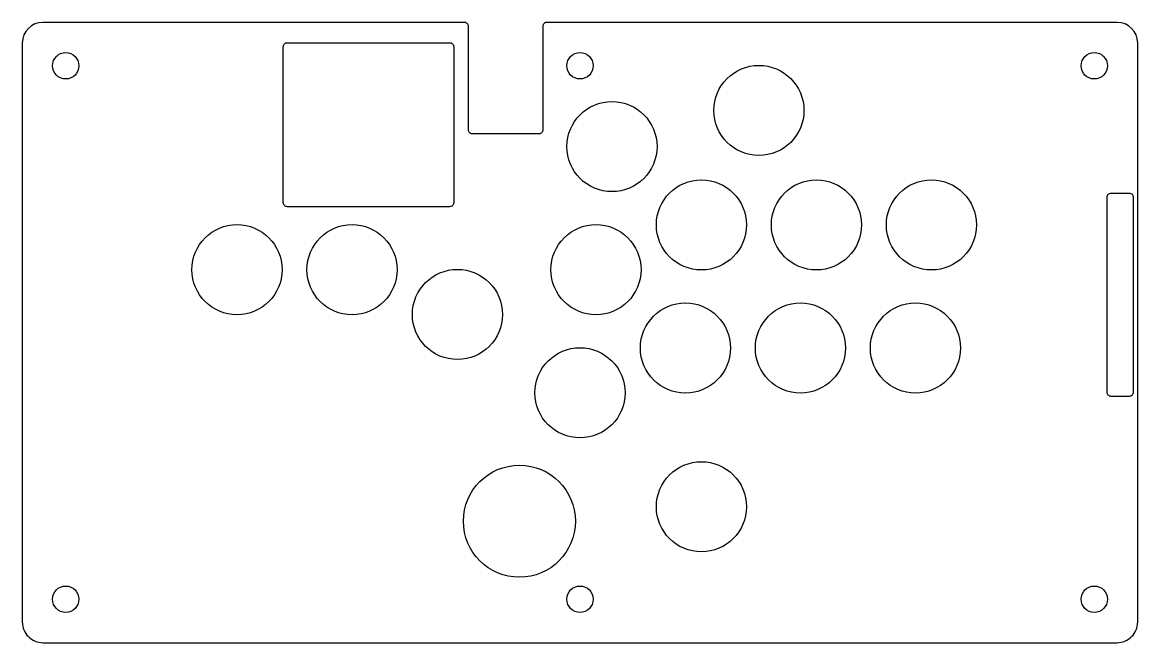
# Model space of a CAD drawing. Header units: millimetres. Extents: x 0 to 270, y 0 to 150.
import ezdxf

# ---------------------------------------------------------------- set-up
doc = ezdxf.new("R2010")
doc.units = ezdxf.units.MM
doc.layers.get('0').update_dxf_attribs({"linetype": 'CONTINUOUS'})

msp = doc.modelspace()

# ---------------------------------------------------------------- linework, layer by layer
for points in [[(5, 0), (265, 0, 0.414214), (270, 5), (270, 145, 0.414213), (265, 150), (127, 150, 0.414214), (126, 149), (126, 124, -0.414214), (125, 123), (109, 123, -0.414214), (108, 124), (108, 149, 0.414214), (107, 150), (5, 150, 0.414213), (0, 145), (0, 5, 0.414214)], [(63.1, 144), (63.1, 106.5, 0.414214), (64.1, 105.5), (103.5, 105.5, 0.414214), (104.5, 106.5), (104.5, 144, 0.414214), (103.5, 145), (64.1, 145, 0.414214)], [(262.5, 107.64), (262.5, 60.64, 0.414214), (263.5, 59.64), (268, 59.64, 0.414214), (269, 60.64), (269, 107.64, 0.414214), (268, 108.64), (263.5, 108.64, 0.414214)]]:
    msp.add_lwpolyline(points, format="xyb", close=True)
for centre, radius in [((10.5, 139.5), 3.2), ((135, 139.5), 3.2), ((259.5, 139.5), 3.2), ((178.31, 128.69), 10.9), ((142.74, 119.96), 10.9), ((164.39, 101.02), 10.9), ((192.23, 101.02), 10.9), ((220.07, 101.02), 10.9), ((51.97, 90.19), 10.9), ((79.81, 90.19), 10.9), ((138.87, 90.19), 10.9), ((105.33, 79.36), 10.9), ((160.52, 71.25), 10.9), ((188.36, 71.25), 10.9), ((216.2, 71.25), 10.9), ((135, 60.42), 10.9), ((164.39, 32.86), 10.9), ((120.33, 29.36), 13.55), ((10.5, 10.5), 3.2), ((135, 10.5), 3.2), ((259.5, 10.5), 3.2)]:
    msp.add_circle(centre, radius)

doc.saveas('drawing.dxf')
